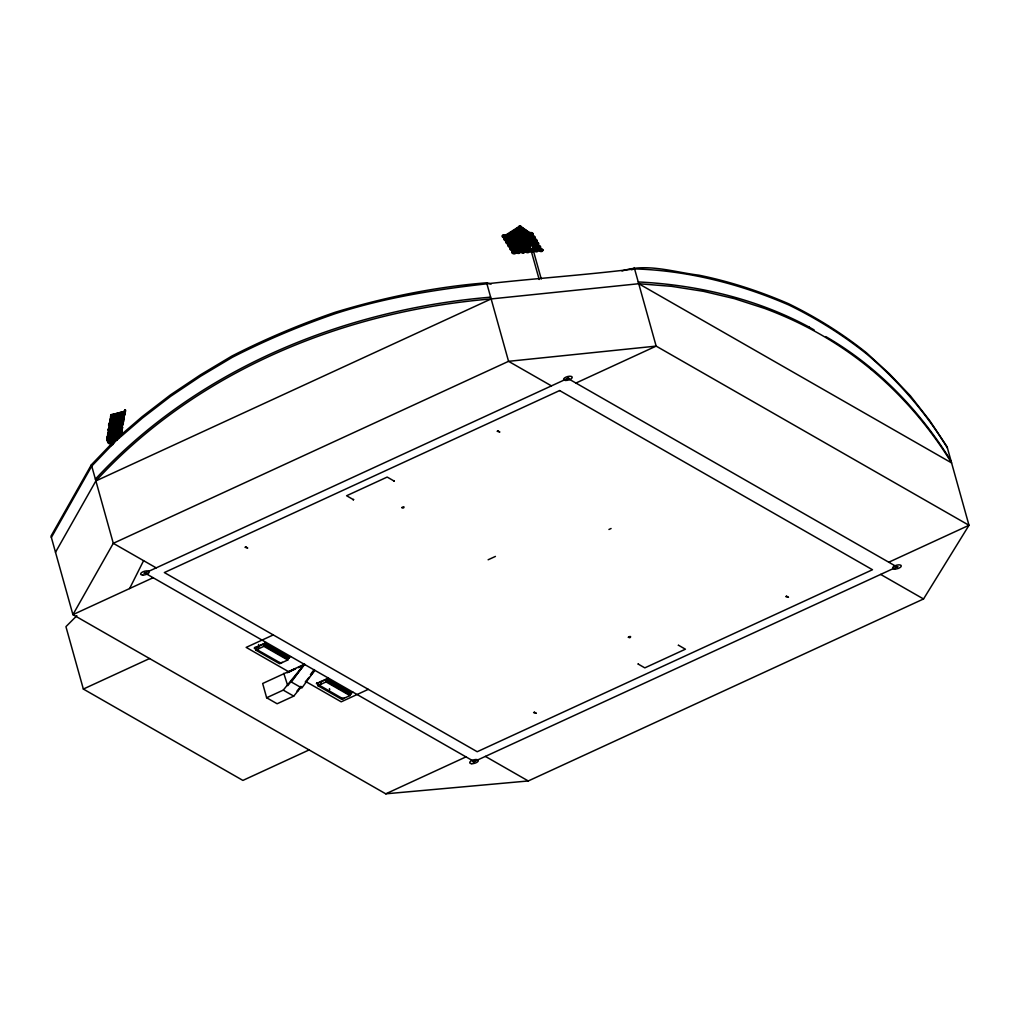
<?xml version="1.0" encoding="UTF-8"?>
<svg xmlns="http://www.w3.org/2000/svg" width="1020" height="1020" viewBox="0 0 1020 1020"><rect width="100%" height="100%" fill="white"/><g stroke="black" fill="none" stroke-linecap="round" stroke-linejoin="round"><path stroke-width="1.5" d="M115.336 439.072L115.183 440.27M118.078 433.997L116.968 437.835L117.912 433.984M117.44 436.802L117.275 438.001M118.805 429.968L118.371 432.187M118.957 424.766L120.105 421.132L119.289 424.792M118.83 434.392L117.925 437.784M119.518 430.172L119.047 434.099M119.684 424.97L119.837 423.772M120.016 433.882L119.263 436.968M120.245 428.387L121.444 425.136L119.047 431.281L120.054 428.629M120.895 435.119C123.088 424.243 117.835 440.959 121.316 432.913M120.258 433.117L120.334 432.391M120.296 429.841C121.036 428.833 120.883 433.003 121.762 429.114M120.73 434.074L120.309 436.292M121.648 419.806C126.263 407.732 116.917 431.498 121.558 419.411M121.622 417.409L120.717 420.788M121.507 429.751L121.074 431.957M122.183 425.85L108.324 429.866L119.327 429.956L119.863 428.502L113.577 428.387M122.298 426.118L123.433 422.79L121.66 426.513L122.706 422.599L122.527 424.575M122.897 421.234L121.992 424.626M123.56 412.883L122.425 416.211L123.56 412.883L122.464 416.198L122.4 415.204M123.586 416.963L122.693 420.342M143.922 573.265L145.987 572.819M473 761.889L475.065 761.328M474.134 762.029L474.198 761.124M895.942 567.12L897.995 566.674M329.715 689.698L329.409 688.602M119.455 420.202L119.404 419.411L118.69 420.839M118.97 430.504L119.021 431.307L119.684 427.941M120.5 434.941L121.227 435.145L121.966 432.952L121.342 431.294L120.181 434.609M518.721 227.664L520.021 226.223L520.723 227.294M115.4 433.143L115.591 434.188L116.293 432.76M116.102 428.872L115.681 430.772M116.255 428.923L116.28 429.917L116.841 428.961M118.83 422.599L118.256 424.957M119.455 424.741L119.429 423.733M118.843 436.522L118.805 437.452M120.87 428.17L120.462 430.07M121.966 432.952L122.03 431.486L121.648 432.034M124.555 412.819C124.644 416.249 126.735 406.763 124.924 411.34M117.593 429.764L117.211 430.402L108.617 425.161L108.796 424.078L109.28 423.236L121.852 421.502M112.123 423.529L109 423.861L108.694 425.059L111.779 428.349M108.286 429.688L108.898 428.285L122.476 423.823L108.464 429.037L108.885 428.196L121.112 426.322L120.526 427.966L108.286 429.841L108.413 428.923M107.597 440.869L106.756 440.168L110.976 414.923L112.697 414.77M107.227 437.899L107.495 436.687L121.074 432.391L120.551 433.857L106.96 438.141L119.263 436.012L119.722 434.737L112.047 436.088M108.133 432.722L120.322 430.746L119.863 432.021L107.661 434.01L121.163 429.815L121.597 428.604L108.145 432.697L107.967 433.5L116.152 438.46L113.131 437.35M108.885 428.196L108.694 429.152L116.981 433.691M110.16 420.202L110.428 418.863L109.981 419.959L117.121 424.639M111.167 414.796L124.465 411.366L111.001 415.063L110.555 416.326L120.003 419.768L120.589 418.06L111.154 414.617L110.874 415.841L124.338 412.144L111.027 415.573M115.107 440.806L106.921 438.447L107.572 436.828M106.794 440.015L107.635 439.684L111.817 414.592M117.606 423.886L117.721 423.223L117.262 424.498L110.976 414.923M115.834 439.008L116.586 436.241M116.752 433.64L116.65 434.278L109.739 430.491M116.152 438.46L109.51 433.704M119.888 422.229L119.48 423.376L119.888 422.229L113.041 420.176M120.003 419.768L120.589 418.06M117.81 435.081L117.338 436.356L117.81 435.081L109.484 433.117M119.327 429.956L119.863 428.502M111.614 420.24L120.781 421.234L121.138 420.023L115.018 419.36M110.746 415.816C114.457 416.963 131.299 417.358 115.655 415.51M112.098 437.07L118.32 437.312L118.192 438.052L107.317 437.631M118.728 433.87L119.11 432.837L114.393 432.824M116.28 424.039L120.487 424.435L120.373 425.072L109.178 424.014L108.617 425.161M121.495 417.078L121.801 416.224M119.263 436.012L119.722 434.737M120.526 427.966L121.112 426.322M121.367 423.313L121.788 422.025L121.367 423.313L108.872 424.626L111.142 428.221M121.992 419.029L122.476 417.779L110.377 419.322L109.892 420.584L121.992 419.029L122.923 415.816M110.683 416.134L122.706 415.102L123.139 413.712L111.116 414.745M122.706 415.102L123.139 413.712M120.551 433.857L121.074 432.391M121.163 429.815L121.597 428.604M121.38 426.679L122.043 424.575M108.707 424.932L122.731 420.724L123.165 419.5L109.14 423.721M109.892 420.648L123.407 416.53L124.261 412.564M123.407 416.53L123.866 415.255L110.351 419.373M124.185 412.411L124.465 411.366M121.903 425.404L122.476 423.823M122.731 420.724L123.165 419.5M113.641 439.288L113.679 440.704M115.349 433.551L114.992 435.043M116.956 424.728L117.478 422.764M116.764 429.484L116.407 430.963M118.052 422.803L117.529 424.766M119.34 420.877L119.404 419.411L118.728 420.724M118.651 425.021L118.779 423.619L118.001 424.97M117.746 436.56C116.943 440.359 119.531 433.143 118.409 437.988M118.396 434.048L118.333 435.527L118.894 434.571M120.844 422.331L120.169 424.677M121.903 417.256L121.839 418.736M119.812 430.019L119.85 431.434M120.717 430.274L119.569 433.117L119.825 431.218M120.87 430.045L121.941 427.138L121.622 431.243L122.668 427.329L121.801 429.267M519.524 236.385L520.136 233.682M520.098 235.48L521.309 230.087L522.763 229.921L523.4 232.585M566.852 378.586L568.931 378.089M567.655 378.828L567.872 377.897M116.854 432.824L116.242 435.03L116.764 433.067M115.03 430.72L115.63 428.846M115.872 436.05L115.12 438.243M121.89 422.739C122.731 416.81 119.62 428.604 121.89 422.739L120.679 426.947M118.932 436.05L119.812 433.666M122.578 424.728L121.291 428.923M517.739 231.897L519.167 226.287L520.786 226.287L509.464 236.002L508.011 235.594L519.614 226.376L525.529 233.618M526.486 233.542L520.99 226.912L518.887 235.301L517.459 235.416L519.167 226.287M525.478 245.782L527.047 239.623L533.804 247.197L534.964 247.095L528.296 239.509L539.287 246.815L527.506 240.044L528.959 244.43M526.167 244.736L527.34 240.108L528.666 239.917L517.102 248.472L515.852 248.128L527.417 239.572M527.327 244.634L528.118 241.561M530.362 243.27L528.207 251.226L527.174 251.302L528.908 242.645L530.438 242.632L541.62 249.862L540.294 249.964L529.087 242.594M527.174 251.302L528.908 242.645M528.207 251.226L528.5 247.873M503.536 236.423L519.116 226.529L520.608 226.453M503.906 237.035L520.251 226.44M505.027 236.946L520.608 227.052L519.116 226.529M518.734 235.888L518.466 234.587M515.686 251.863L515.521 252.45A2.027 1.198 15.3 0 1 514.118 253.865A2.027 1.198 15.3 0 1 511.708 252.297A2.027 1.198 15.3 0 1 513.952 251.43M542.653 250.499A2.027 1.198 15.3 0 0 540.574 248.459A2.027 1.198 15.3 0 0 539.261 250.18A2.027 1.198 15.3 0 0 542.653 250.499L542.653 249.569L542.627 250.487A2.027 1.198 15.3 0 1 540.574 251.506A2.027 1.198 15.3 0 1 538.739 249.696A2.027 1.198 15.3 0 1 541.429 249.313M117.823 429.803L117.517 430.772M119.914 425.021L120.768 423.096L119.965 426.755M121.329 420.954L121.954 419.271M116.356 440.372L116.816 438.995M122.629 418.621L122.935 417.639M118.46 438.128L118.766 437.159M523.336 242.977L525.223 236.551L526.715 236.423M523.566 243.359L525.019 236.347M526.486 236.449L524.446 244.545L523.183 244.634M524.446 244.545L525.963 239.394M520.927 239.56L521.87 236.716M521.717 238.68L523.591 232.993M520.455 240.975L522.393 241.396L525.198 232.866M119.569 420.559L119.875 419.857M116.866 433.436L116.548 434.137M121.699 421.974L121.38 422.675M116.854 439.48L116.535 440.194M120.908 432.429L120.602 433.143M529.89 245.514L529.928 246.381M129.591 588.565L143.59 560.668M491.156 284.07L486.642 282.795C435.145 286.875 384.489 297.304 335.095 312.286A670.918 481.593 -2.4 0 0 231.859 356.056L200.366 374.888L170.353 394.969L142.111 416.708L115.604 439.531L91.379 464.788L51 536.137L72.917 614.652L385.764 793.828L528.271 780.963L923.534 598.969L969 525.287L947.083 446.76L929.794 420.712L910.439 395.9L889.516 373.919L866.566 352.882A1467.665 750.337 -42.1 0 0 788.587 303.73C759.721 291.261 729.759 281.456 698.942 275.183C673.774 272.11 646.948 262.88 622.009 271.001M51.37 537.451L91.736 466.102L115.974 440.844L142.481 418.022L170.722 396.283L200.723 376.189L232.228 357.37A670.918 481.593 -2.4 0 1 335.465 313.599C432.097 282.26 534.658 281.316 634.593 268.91C687.812 270.478 740.214 283.955 788.957 305.044A1467.665 750.337 -42.1 0 1 866.923 354.182C898.505 381.059 925.892 412.615 947.44 448.073M55.501 552.279L95.88 480.93L491.143 298.936L638.737 283.726L671.479 286.327L703.443 291.325L734.476 298.681L764.452 308.371A1308.992 687.416 -55.2 0 1 871.207 369.508M110.721 415.522L111.154 414.617M109.88 420.686L123.751 415.918M108.286 429.841L122.336 424.651M108.145 432.697L107.75 433.411L117.695 435.744M120.207 431.409L107.635 434.074L113.182 435.374M107.062 437.567L107.495 436.687M121.138 420.023L114.814 419.717M122.476 417.779L116.038 419.233M123.866 415.255L111.511 419.526M120.781 421.234L110.287 419.717M117.937 437.975L118.32 437.312M115.681 440.181L116.688 436.407L115.515 440.168M301.448 686.677L293.734 696.125L277.134 703.762L266.641 697.756L262.663 683.489L304.33 664.3L291.363 682.01L301.844 688.015L314.81 670.306L310.998 674.985M514.106 235.543L512.575 235.123L515.482 231.4M512.881 235.645L519.371 226.44M516.707 231.31L518.644 228.824M516.043 233.07L520.901 226.861M266.641 697.756L283.241 690.119L304.33 664.3M304.814 664.262L287.729 685.682L283.777 673.327M300.849 686.332L297.037 691.012L297.623 691.356M310.399 674.641L314.109 669.579M305.26 681.997L309.085 677.318M528.271 240.044L521.462 248.153L520.404 248.242L523.056 244.315M525.007 241.995L526.957 239.687L528.411 239.496L511.619 248.459L512.703 248.842L528.717 240.07L539.287 246.815M520.404 248.242L527.225 240.133L528.717 240.07L534.964 247.095M520.136 247.783L521.194 247.707L526.065 241.918M514.22 238.106C515.546 239.674 514.45 235.186 518.3 233.312M514.462 238.514L521.59 230.125M516.184 236.844L519.244 233.236M516.413 237.239L521.513 231.247M518.874 238.183L516.337 241.816M517.267 240.745L523.783 233.261L525.478 233.019L526.205 237.035M520.098 238.094L524.764 232.738L517.561 241.714M525.453 236.92L518.453 244.774L521.169 240.937M523.171 238.693L525.172 236.449M520.276 243.091L523.285 239.725M519.562 244.685L525.568 237.953M638.341 663.994L638.278 664.046M522.049 251.086L529.673 242.811L530.833 242.709L523.515 251.481L522.049 251.086L523.222 250.996L530.833 242.709M522.355 251.583L529.673 242.811L512.983 251.876L514.309 252.233L530.897 243.13M95.383 479.158C196.643 369.329 343.421 309.455 490.645 297.164M76.857 615.697L65.93 626.662L83.347 689.048L242.9 780.415L309.124 749.929M529.852 245.68L529.775 245.756A2.308 2.014 -53.5 0 0 530.757 249.275L530.846 249.275M530.056 245.284L531.943 245.348M508.304 236.092L519.919 226.873M522.291 229.64L522.661 230.188L510.14 238.986L521.488 229.857M510.14 238.986L521.73 230.265L521.36 229.717M523.783 233.261L523.273 232.458L525.453 233.159L513.481 242.11L512.078 242.224L523.77 232.79M512.078 242.224L524.05 233.261L523.655 232.687L534.442 240.248L535.551 240.159L524.764 232.598L535.551 240.159M511.798 241.753L513.2 241.638L519.193 237.163M516.107 248.561L527.225 239.572L538.178 246.904M515.852 248.128L521.475 244.621M524.943 242.059L527.251 240.35M513.685 245.004L525.517 236.512L513.901 245.386L521.985 239.815M513.901 245.386L525.759 237.647M512.983 251.876L531.05 243.155L518.823 251.761L517.382 251.455L529.622 242.849M517.625 251.851L529.571 242.76M517.382 251.455L527.149 245.335M524.356 233.019L508.61 242.365L507.284 242.046L523.03 232.7L525.147 232.458L530.4 239.636M507.514 242.454L524.127 232.624M522.444 230.176L506.634 239.33L505.41 238.909L521.233 229.755L522.75 229.666L526.256 233.86M505.41 238.909L522.151 229.678M505.703 239.407L523.005 230.099L529.138 237.43L527.837 237.532M509.592 245.807L526.524 236.691L509.592 245.807L509.26 245.246L524.854 236.232L526.18 236.13L533.396 244.048L531.904 244.162L529.979 242.097M509.26 245.246L526.18 236.13M511.619 248.459L528.449 239.623M511.887 248.905L527.62 239.687M513.251 252.322L529.839 243.219M153.14 577.715L72.917 614.652L113.296 543.316L508.559 361.322L656.153 346.111L969 525.287L888.777 562.224M575.93 383.048L656.153 346.111L634.236 267.597M83.347 689.048L149.57 658.55M273.271 634.924L246.177 647.394L288.456 671.606M289.106 658.193L288.8 657.097L264.932 643.429L255.153 647.929L255.752 650.084L279.62 663.752L287.767 660.004L287.474 658.946L263.606 645.278L265.238 644.525L289.106 658.193L287.474 658.946M255.752 650.084L263.899 646.336L287.767 660.004M488.134 559.776L495.427 556.423M288.099 657.811L290.776 656.587M280.678 663.038L282.285 662.299M290.05 671.466L290.56 670.752M292.102 670.242L291.325 670.471M292.778 669.936L292 670.153M287.257 672.766L295.596 668.929M298.312 667.692L304.916 664.645M608.94 529.482L611.082 528.5M351.25 693.791L350.944 692.682L327.076 679.014L317.296 683.528L317.896 685.682L341.764 699.35L349.911 695.589L349.618 694.543L325.75 680.875L327.382 680.123L351.25 693.791L349.618 694.543M317.896 685.682L326.043 681.921L349.911 695.589M350.23 693.358L352.907 692.121L350.242 693.409M317.131 682.877L319.273 685.21L342.809 698.7L344.428 697.884M368.296 689.354L341.215 701.824L305.758 681.526M385.764 793.828L465.987 756.891M113.105 444.121L107.457 437.427L120.946 433.156M121.495 429.241L107.814 433.27L110.823 432.837M108.808 424.294L123.063 420.138M631.558 269.752L634.593 268.91M113.233 436.42L119.365 435.349M107.329 437.554L119.608 435.412M113.87 432.34L119.977 431.358M113.016 428.272L116.076 427.813M110.071 431.434L108.681 428.999L120.972 427.176M110.287 419.896L122.374 418.353M115.247 423.198L121.495 422.548M109.178 424.103L121.66 422.79M115.336 414.859L122.846 414.209M122.986 414.604L110.976 415.637L115.579 418.863M519.945 226.772L520.723 226.708L521.488 229.423M519.588 226.988L521.08 226.784M522.661 233.338L521.692 229.334L522.38 229.283M522.1 229.551L521.042 229.64L521.526 230.252M523.528 232.84L525.172 232.687M525.389 232.942L523.03 232.7M531.382 233.605L531.726 234.179L520.659 226.325M508.011 235.594L509.464 236.002M512.575 235.123L513.787 235.033M524.815 236.283L526.511 236.257L537.731 243.55L536.29 243.652L526.792 237.826M519.218 237.737L520.531 238.106L519.486 238.183M524.178 231.489L533.626 237.035L532.466 237.124L523.132 231.119M509.911 238.578L511.084 238.909M534.161 239.776L535.27 239.687M507.284 242.046L508.61 242.365M527.021 241.128L525.631 240.745M529.342 243.359L531.139 243.206M518.173 244.303L519.269 244.213M529.138 238.884L535.921 243.04L537.361 242.938M534.658 246.61L533.804 247.197M537.897 246.432L539.006 246.343M525.376 247.809L526.243 247.222M526.753 250.601L527.786 250.512M532.325 250.142L531.382 250.792L530.63 247.783M532.44 246.228L537.068 250.142L535.908 250.231L529.558 243.206M532.72 244.864L539.962 249.403L541.288 249.301M107.814 433.296L117.249 433.322M108.005 433.347L119.021 433.372M107.725 433.844L117.16 433.87M114.571 435.361L108.757 428.999L119.735 429.267M117.81 438.715L108.49 438.358L115.426 440.27M107.635 439.684L108.936 440.143M638.239 281.953C697.514 284.86 756.814 298.822 809.23 327.127M112.085 423.644L109.28 423.376L108.668 424.804L114.304 426.73M108.847 424.588L118.639 425.518M110.823 415.369L121.571 416.632M121.724 416.67L110.976 415.42L120.156 418.812M293.352 669.541L293.926 669.197M292.676 669.847L293.352 669.936M290.649 670.778L291.337 670.867M289.31 671.402L289.986 671.491M288.634 671.708L289.31 671.797M108.732 429.089L118.448 431.001L108.821 428.578L114.316 431.549M111.193 429.943L115.311 430.975M108.349 429.751L115.234 431.486M120.436 419.016L121.15 419.22M121.342 432.276L122.068 432.48M111.486 438.128L116.943 439.709M112.544 439.059L116.637 440.245M111.575 420.367L119.582 422.777M109.88 420.508L115.362 422.152M116.331 425.633L109.28 423.236L108.987 424.524L113.908 427.52M109.153 423.963L116.203 426.373M108.796 424.078L113.016 425.518M111.779 415.777L111.078 415.395M809.204 327.127L814.138 329.944M825.766 336.6C877.404 366.346 919.925 410.563 951.086 461.129M638.737 283.726L951.583 462.901C929.972 427.724 902.878 396.015 871.207 369.508M551.45 385.879L508.559 361.322L486.642 282.795M880.643 574.413L923.534 598.969M393.962 480.956L387.179 477.067L346.609 495.745L353.392 499.634M678.606 645.303L685.402 649.192L644.818 667.87L638.035 663.982M156.188 567.872L113.296 543.316L91.379 464.788M485.38 756.406L528.271 780.963M283.241 690.119L293.734 696.125M109.089 423.95L112.774 426.194M537.731 243.55L524.854 236.232M530.757 243.053L541.62 249.862M522.673 229.678L533.332 236.538M522.967 230.176L533.626 237.035M112.582 421.005L118.358 424.868M109.892 420.495L113.36 422.815M523.936 233.159L534.442 240.248M520.149 226.376L531.726 234.179M520.493 226.937L531.203 234.217M110.976 439.161L114.393 441.494M107.457 437.491L114.278 442.17M108.248 438.88L113.921 442.782M110.606 416.224L116.369 420.317M341.929 698.05L342.809 698.7M279.786 662.465L280.666 663.102L254.222 648.082L266.245 642.536M256.224 648.898A6.859 5.839 -60.2 0 1 254.987 647.228L257.129 649.625M114.38 429.178L116.433 431.383M109.114 424.32L115.298 430.912M112.71 432.735L114.648 434.851M530.425 242.62L537.068 250.142M110.377 440.232L113.194 443.585M109.918 441.405L112.735 444.745M522.572 231.247L524.331 233.338M525.172 231.782L520.723 226.708M514.922 235.046L515.049 235.212A2.027 1.198 15.3 0 1 513.646 236.627A2.027 1.198 15.3 0 1 511.25 235.059A2.027 1.198 15.3 0 1 513.481 234.192M114.903 419.577L116.777 422M529.405 239.725L524 232.56M108.643 443.47L107.546 439.531A2.308 0.778 65.3 0 0 107.368 441.022A2.308 0.778 65.3 0 0 108.694 443.445M520.595 226.172L531.892 245.144M520.021 226.223L531.101 244.749M517.038 234.702L517.459 235.416M111.932 440.308L113.513 443.037M111.677 440.742L113.258 443.47M111.46 433.87L112.85 436.305M112.672 420.304L113.985 422.879M110.134 442.03L111.435 444.605M109.382 441.341L111.333 445.217M109.714 443.177L111.014 445.765M526.69 236.806L527.684 239.802M525.351 236.908L527.85 244.405M521.284 231.871L522.061 234.587M532.695 248.319L541.263 278.983M530.63 248.829L539.185 279.48M350.383 692.363L350.689 693.472M349.49 691.853L349.796 692.95M347.45 690.693L347.769 691.789M346.558 690.17L346.864 691.279M344.531 689.01L344.836 690.119M343.625 688.5L343.931 689.596M341.598 687.327L341.904 688.436M340.706 686.817L341.011 687.926M328.402 678.134L316.353 683.617M327.076 679.014L327.382 680.123M325.75 680.875L326.043 681.921M264.932 643.429L265.238 644.525M263.606 645.278L263.899 646.336M896.86 566.533L897.064 567.375M144.853 572.564L145.057 573.406M320.752 681.5L320.777 684.343M258.595 644.487L258.634 648.745M95.88 480.93A598.931 493.565 6.8 0 1 491.143 298.936M519.716 235.594A2.027 1.198 15.3 0 1 519.001 236.13M518.555 236.206A2.027 1.198 15.3 0 1 516.311 235.492A2.027 1.198 15.3 0 1 516.094 234.026M518.568 233.95A2.027 1.198 15.3 0 1 519.779 235.237M518.848 236.716A2.027 1.198 15.3 0 1 516.643 236.41A2.027 1.198 15.3 0 1 515.674 235.033M518.848 234.778A2.027 1.198 15.3 0 1 519.218 235.072M534.161 245.603A2.027 1.198 15.3 0 1 536.252 247.643A2.027 1.198 15.3 0 1 532.848 247.324M527.378 247.414A2.027 1.198 15.3 0 1 526.065 248.829A2.027 1.198 15.3 0 1 523.591 247.363M524.803 246.292A2.027 1.198 15.3 0 1 525.3 246.304M522.52 247.452A2.027 1.198 15.3 0 1 521.539 249.186A2.027 1.198 15.3 0 1 518.963 247.516A2.027 1.198 15.3 0 1 521.704 246.929M528.947 251.264A2.027 1.198 15.3 0 1 527.365 252.667A2.027 1.198 15.3 0 1 525.147 250.907A2.027 1.198 15.3 0 1 527.875 250.423M533.052 249.683A2.027 1.198 15.3 0 1 533.052 251.608M532.096 251.685A2.027 1.198 15.3 0 1 529.928 250.41A2.027 1.198 15.3 0 1 531.088 249.173M519.817 252.016A2.027 1.198 15.3 0 1 518.491 253.432A2.027 1.198 15.3 0 1 516.018 251.978M516.158 251.366A2.027 1.198 15.3 0 1 516.783 250.984M517.726 250.907A2.027 1.198 15.3 0 1 519.193 251.404M505.397 235.913A2.027 1.198 15.3 0 1 505.525 237.8A2.027 1.198 15.3 0 1 502.528 237.035A2.027 1.198 15.3 0 1 503.434 235.403M510.37 236.181A2.027 1.198 15.3 0 1 509.299 237.583M508.279 237.494A2.027 1.198 15.3 0 1 506.634 236.308A2.027 1.198 15.3 0 1 507.348 235.148M520.608 234.791A2.027 1.198 15.3 0 1 521.679 233.389M527.71 234.077A2.027 1.198 15.3 0 1 527.71 236.015M514.628 235.48A2.027 1.198 15.3 0 1 514.042 237.175A2.027 1.198 15.3 0 1 511.237 236.092M511.492 234.931A2.027 1.198 15.3 0 1 513.328 234.778M516.63 237.94A2.027 1.198 15.3 0 1 515.648 239.674A2.027 1.198 15.3 0 1 513.073 238.004A2.027 1.198 15.3 0 1 515.814 237.418M516.719 238.858A2.027 1.198 15.3 0 1 515.648 240.261M515.138 240.261A2.027 1.198 15.3 0 1 512.933 238.501A2.027 1.198 15.3 0 1 515.648 238.004M511.606 238.667A2.027 1.198 15.3 0 1 511.606 240.605M510.65 240.682A2.027 1.198 15.3 0 1 508.444 238.922M509.643 238.17A2.027 1.198 15.3 0 1 510.14 238.17M520.315 235.046A2.027 1.198 15.3 0 1 520.71 234.217M520.417 237.048A2.027 1.198 15.3 0 1 520.863 239.228M518.453 238.795A2.027 1.198 15.3 0 1 518.453 236.869M518.734 239.623A2.027 1.198 15.3 0 1 517.522 238.285A2.027 1.198 15.3 0 1 518.746 237.379M527.875 233.491A2.027 1.198 15.3 0 1 527.659 235.467M525.912 232.981A2.027 1.198 15.3 0 1 526.932 233.083M531.93 233.376A2.027 1.198 15.3 0 1 532.835 235.327A2.027 1.198 15.3 0 1 529.826 235.033A2.027 1.198 15.3 0 1 529.966 233.197M529.941 237.469A2.027 1.198 15.3 0 1 529.928 238.948M529.737 236.589A2.027 1.198 15.3 0 1 530.438 237.991A2.027 1.198 15.3 0 1 528.781 238.603M527.774 236.079A2.027 1.198 15.3 0 1 528.271 236.092M524.879 239.598A2.027 1.198 15.3 0 1 522.916 239.101M522.393 240.235A2.027 1.198 15.3 0 1 523.03 242.326A2.027 1.198 15.3 0 1 519.805 241.37M519.664 241.039A2.027 1.198 15.3 0 1 519.664 240.72M522.227 243.079A2.027 1.198 15.3 0 1 519.511 241.306M522.673 241.051A2.027 1.198 15.3 0 1 523.426 242.314M526.856 242.773A2.027 1.198 15.3 0 1 524.382 241.829A2.027 1.198 15.3 0 1 524.892 240.337M524.688 241.396A2.027 1.198 15.3 0 1 524.688 239.904M531.904 240.643A2.027 1.198 15.3 0 1 531.904 242.135M534.11 236.678A2.027 1.198 15.3 0 1 534.365 238.514A2.027 1.198 15.3 0 1 531.445 238.004A2.027 1.198 15.3 0 1 531.7 236.257M509.592 242.48A2.027 1.198 15.3 0 1 509.082 244.162A2.027 1.198 15.3 0 1 506.264 243.206A2.027 1.198 15.3 0 1 507.272 241.689M513.57 243.78A2.027 1.198 15.3 0 1 511.377 243.487A2.027 1.198 15.3 0 1 510.408 242.097M507.628 239.305A2.027 1.198 15.3 0 1 507.106 240.988A2.027 1.198 15.3 0 1 504.288 240.019A2.027 1.198 15.3 0 1 505.295 238.514M518.683 242.033A2.027 1.198 15.3 0 1 517.612 243.436A2.027 1.198 15.3 0 1 515.024 242.326M515.661 241A2.027 1.198 15.3 0 1 517.625 241.179M516.757 242.747A2.027 1.198 15.3 0 1 515.266 240.72A2.027 1.198 15.3 0 1 518.479 241.026A2.027 1.198 15.3 0 1 517.778 242.849M540.064 246.687A2.027 1.198 15.3 0 1 539.478 248.383A2.027 1.198 15.3 0 1 536.66 247.299M538.228 245.897A2.027 1.198 15.3 0 1 539.695 246.394M522.406 243.232A2.027 1.198 15.3 0 1 525.44 244.264A2.027 1.198 15.3 0 1 523.859 245.667M522.852 245.412A2.027 1.198 15.3 0 1 521.641 244.226A2.027 1.198 15.3 0 0 522.686 245.998M524.203 246.266A2.027 1.198 15.3 0 1 523.706 246.266M524.65 244.252A2.027 1.198 15.3 0 1 525.402 245.195M520.672 245.221A2.027 1.198 15.3 0 1 519.256 246.636A2.027 1.198 15.3 0 1 516.859 245.08A2.027 1.198 15.3 0 1 519.103 244.201M520.825 244.634A2.027 1.198 15.3 0 1 519.754 246.037M518.734 245.947A2.027 1.198 15.3 0 1 517.102 244.099A2.027 1.198 15.3 0 1 519.843 243.818M515.1 247.057A2.027 1.198 15.3 0 1 512.384 245.297M515.559 245.042A2.027 1.198 15.3 0 1 516.311 246.304M530.757 239.356A2.027 1.198 15.3 0 1 532.478 240.873A2.027 1.198 15.3 0 1 530.744 241.778M535.984 239.827A2.027 1.198 15.3 0 1 536.443 241.536A2.027 1.198 15.3 0 1 533.868 241.498A2.027 1.198 15.3 0 1 532.95 239.789M536.8 242.645A2.027 1.198 15.3 0 1 538.114 244.826M537.298 245.068A2.027 1.198 15.3 0 1 534.964 244.277M534.582 243.308A2.027 1.198 15.3 0 1 534.977 242.798M534.136 244.162A2.027 1.198 15.3 0 1 533.881 245.323M532.058 243.053A2.027 1.198 15.3 0 1 533.077 243.308M531.726 242.454A2.027 1.198 15.3 0 1 534.391 243.729A2.027 1.198 15.3 0 1 532.733 244.966M526.498 245.183A2.027 1.198 15.3 0 1 526.868 243.525M526.817 244.711A2.014 1.186 15.3 0 1 526.69 243.104M527.353 248.332A2.027 1.198 15.3 0 1 525.389 249.364A2.027 1.198 15.3 0 1 523.426 247.643M522.61 248.37A2.027 1.198 15.3 0 1 521.539 249.772M520.519 249.67A2.027 1.198 15.3 0 1 518.823 248A2.027 1.198 15.3 0 1 521.042 247.35M517.497 248.179A2.027 1.198 15.3 0 1 517.497 250.117M517.051 250.193A2.027 1.198 15.3 0 1 514.896 249.556A2.027 1.198 15.3 0 1 514.462 248.153M513.519 248.816A2.027 1.198 15.3 0 1 512.537 250.55A2.027 1.198 15.3 0 1 509.962 248.88A2.027 1.198 15.3 0 1 512.703 248.281M511.568 245.68A2.027 1.198 15.3 0 1 510.421 247.401A2.027 1.198 15.3 0 1 508.062 245.54A2.027 1.198 15.3 0 1 511.211 245.386M532.886 250.27A2.027 1.198 15.3 0 1 532.886 252.208M531.943 252.284A2.027 1.198 15.3 0 1 529.775 251.009A2.027 1.198 15.3 0 1 530.935 249.76M536.086 247.299A2.027 1.198 15.3 0 1 535.462 248.625A2.027 1.198 15.3 0 1 533.052 248.204M534.008 246.19A2.027 1.198 15.3 0 1 534.518 246.279M530.935 248.523A2.027 1.198 15.3 0 1 529.915 248.421M530.77 249.109A2.027 1.198 15.3 0 1 528.449 248.319M537.106 249.811A2.027 1.198 15.3 0 1 536.953 251.787A2.027 1.198 15.3 0 1 533.957 250.499A2.027 1.198 15.3 0 1 536.15 249.403M542.232 249.836A2.027 1.198 15.3 0 1 542.5 250.155M523.732 251.073A2.027 1.198 15.3 0 1 523.285 253.087A2.027 1.198 15.3 0 1 520.57 251.328M530.719 245.042A2.308 2.014 -53.5 0 1 533.332 246.215A2.308 2.014 -53.5 0 1 531.853 249.122A2.321 2.091 -39.1 0 0 533.409 246.266A2.321 2.091 -39.1 0 0 530.668 245.004M318.38 684.496A6.859 5.839 -60.2 0 1 317.131 682.826M119.671 420.253L120.832 416.95L119.671 420.253M120.895 417.206L119.748 420.852L120.895 417.206M121.036 417.945L122.234 414.694L121.036 417.945M122.362 421.477L124.21 418.353L123.394 422.012L123.547 418.225L122.362 421.477M123.063 417.218L124.198 413.89L123.063 417.218M123.777 413.036L124.975 409.785L123.777 413.036M123.79 417.409L124.912 414.094L123.79 417.409M115.387 430.134L115.273 430.797L115.387 430.134M401.816 507.577C404.098 509.567 405.425 504.913 401.816 507.577M628.384 637.245C630.666 639.234 631.992 634.58 628.384 637.245M353.047 499.672L353.761 499.545L353.086 499.621M393.618 480.994L394.332 480.866L393.669 480.943M678.262 645.341L678.364 645.252M567.757 378.369L144.968 573.036L474.172 761.57L896.95 566.903L567.757 378.369M559.623 390.558L164.36 572.551L477.207 751.727L872.47 569.734L559.623 390.558M245.833 546.937L245.017 547.306L247.72 548.02L245.833 546.937M497.977 430.924L497.161 431.294L499.864 432.008L497.977 430.924M534.442 712.228L533.626 712.597L536.329 713.299L534.442 712.228M786.586 596.216L785.77 596.585L788.473 597.299L786.586 596.216M504.823 235.748L503.701 235.837L505.193 236.359L504.823 235.748M534.48 250.448A2.027 1.198 15.3 0 0 537.884 250.767A2.027 1.198 15.3 0 0 535.806 248.727A2.027 1.198 15.3 0 0 534.48 250.448M512.282 252.475A2.027 1.198 15.3 0 0 515.674 252.794A2.027 1.198 15.3 0 0 513.595 250.754A2.027 1.198 15.3 0 0 512.282 252.475M514.883 248.816A2.027 1.198 15.3 0 0 518.287 249.135A2.027 1.198 15.3 0 0 516.197 247.095A2.027 1.198 15.3 0 0 514.883 248.816M510.535 249.16A2.027 1.198 15.3 0 0 513.927 249.479A2.027 1.198 15.3 0 0 511.849 247.439A2.027 1.198 15.3 0 0 510.535 249.16M521.118 251.698A2.027 1.198 15.3 0 0 524.522 252.029A2.027 1.198 15.3 0 0 522.444 249.976A2.027 1.198 15.3 0 0 521.118 251.698M525.695 251.29A2.027 1.198 15.3 0 0 529.1 251.608A2.027 1.198 15.3 0 0 527.021 249.569A2.027 1.198 15.3 0 0 525.695 251.29M516.579 252.029A2.027 1.198 15.3 0 0 519.97 252.361A2.027 1.198 15.3 0 0 517.892 250.308A2.027 1.198 15.3 0 0 516.579 252.029M502.783 236.551A2.027 1.198 15.3 0 0 506.188 236.869A2.027 1.198 15.3 0 0 504.097 234.829A2.027 1.198 15.3 0 0 502.783 236.551M507.131 236.206A2.027 1.198 15.3 0 0 510.535 236.525A2.027 1.198 15.3 0 0 508.457 234.485A2.027 1.198 15.3 0 0 507.131 236.206M529.762 234.256A2.027 1.198 15.3 0 0 533.154 234.574A2.027 1.198 15.3 0 0 531.076 232.534A2.027 1.198 15.3 0 0 529.762 234.256M508.993 239.305A2.027 1.198 15.3 0 0 512.384 239.623A2.027 1.198 15.3 0 0 510.306 237.583A2.027 1.198 15.3 0 0 508.993 239.305M531.496 237.316A2.027 1.198 15.3 0 0 534.901 237.634A2.027 1.198 15.3 0 0 532.81 235.594A2.027 1.198 15.3 0 0 531.496 237.316M506.608 242.824A2.027 1.198 15.3 0 0 510.013 243.142A2.027 1.198 15.3 0 0 507.922 241.102A2.027 1.198 15.3 0 0 506.608 242.824M510.956 242.48A2.027 1.198 15.3 0 0 514.361 242.798A2.027 1.198 15.3 0 0 512.282 240.758A2.027 1.198 15.3 0 0 510.956 242.48M504.645 239.649A2.027 1.198 15.3 0 0 508.036 239.968A2.027 1.198 15.3 0 0 505.958 237.928A2.027 1.198 15.3 0 0 504.645 239.649M537.081 247.031A2.027 1.198 15.3 0 0 540.472 247.35A2.027 1.198 15.3 0 0 538.394 245.31A2.027 1.198 15.3 0 0 537.081 247.031M533.371 240.452A2.027 1.198 15.3 0 0 536.775 240.784A2.027 1.198 15.3 0 0 534.684 238.731A2.027 1.198 15.3 0 0 533.371 240.452M535.13 243.691A2.027 1.198 15.3 0 0 538.534 244.009A2.027 1.198 15.3 0 0 536.443 241.969A2.027 1.198 15.3 0 0 535.13 243.691M512.933 245.667A2.027 1.198 15.3 0 0 516.337 245.998A2.027 1.198 15.3 0 0 514.258 243.946A2.027 1.198 15.3 0 0 512.933 245.667M508.585 246.011A2.027 1.198 15.3 0 0 511.989 246.343A2.027 1.198 15.3 0 0 509.911 244.29A2.027 1.198 15.3 0 0 508.585 246.011M565.361 380.434A4.462 1.798 -15.6 0 0 572.207 377.527A4.462 1.798 -15.6 0 0 566.113 377.056A4.462 1.798 -15.6 0 0 565.361 380.434M894.706 569.071A4.462 1.798 -15.6 0 0 901.297 566.011A4.462 1.798 -15.6 0 0 894.897 565.807A4.462 1.798 -15.6 0 0 894.706 569.071M471.775 763.712A4.462 1.798 -15.6 0 0 478.354 760.652A4.462 1.798 -15.6 0 0 471.967 760.448A4.462 1.798 -15.6 0 0 471.775 763.712M142.698 575.089A4.462 1.798 -15.6 0 0 149.29 572.029A4.462 1.798 -15.6 0 0 142.889 571.825A4.462 1.798 -15.6 0 0 142.698 575.089"/></g></svg>
